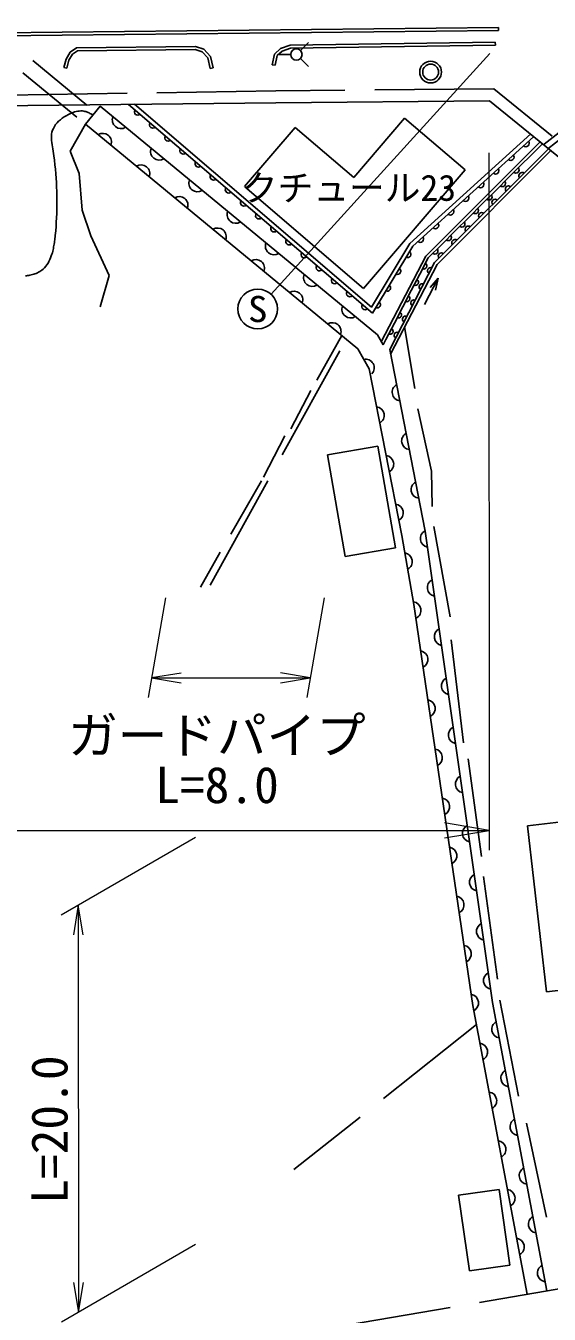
# Model space of a CAD drawing. Units: millimetres, scale not verified. Extents: x 40000 to 680000, y 20000 to 380000.
# Drawn here: x 371663 to 398054, y 231108 to 296040 of the extents above; entities that cross this region are included whole.
import ezdxf
from ezdxf.enums import TextEntityAlignment as Align

# ---------------------------------------------------------------- set-up
doc = ezdxf.new("R2010")
doc.units = ezdxf.units.MM
doc.header["$LTSCALE"] = 1000
doc.linetypes.add('DASHED', pattern=[7.5, 6, -1.5])
for name, color, linetype, lineweight in [('M-BGD', 7, 'Continuous', 25), ('M-BGD-EXST', 7, 'Continuous', 25), ('M-STR-HTXT', 7, 'Continuous', 13), ('M-STR-STRC', 7, 'Continuous', 25)]:
    doc.layers.add(name, color=color, linetype=linetype, lineweight=lineweight)
doc.styles.add('ＭＳ ゴシック', font='')
doc.styles.get('ＭＳ ゴシック').set_extended_font_data('MS Gothic')

# ---------------------------------------------------------------- blocks, each defined once
blk = doc.blocks.new('open_arrow')
at = {"color": 0, "linetype": 'Continuous', "lineweight": -2}
blk.add_lwpolyline([(7.5, 1.25), (0, 0), (7.5, -1.25)], dxfattribs=at)

msp = doc.modelspace()

# ---------------------------------------------------------------- linework, layer by layer
at = {"layer": 'M-BGD', "linetype": 'DASHED'}
for p, q in [((354662, 308620), (374746, 292043)), ((354161, 307996), (374237, 291426)), ((397794, 290074), (415272, 303685)), ((397978, 289838), (415457, 303448)), ((384268, 292753), (364781, 292456)), ((373905, 289728), (374670, 291083)), ((374362, 288599), (373905, 289728)), ((374515, 286753), (374362, 288599)), ((374950, 285451), (374515, 286753)), ((375863, 283453), (374950, 285451)), ((375407, 281868), (375863, 283453)), ((380959, 267850), (387818, 280244)), ((394389, 245708), (385183, 238395)), ((415244, 235235), (383344, 229792))]:
    msp.add_line(p, q, dxfattribs=at)
at = {"layer": 'M-BGD'}
for p, q in [((374215, 294932), (373909, 294714)), ((380228, 294996), (374215, 294932)), ((380204, 294846), (374264, 294783)), ((380564, 294723), (380204, 294846)), ((380649, 294853), (380228, 294996)), ((380977, 294489), (380649, 294853)), ((384508, 294891), (384196, 294616)), ((384986, 295062), (384508, 294891)), ((385013, 294913), (384586, 294760)), ((395336, 295218), (384986, 295062)), ((395338, 295068), (385013, 294913)), ((395336, 295218), (395338, 295068)), ((373704, 294358), (373586, 293941)), ((373909, 294714), (373704, 294358)), ((373843, 294299), (373730, 293900)), ((374023, 294611), (373843, 294299)), ((374264, 294783), (374023, 294611)), ((380840, 294417), (380564, 294723)), ((380964, 293891), (380840, 294417)), ((381110, 293925), (380977, 294489)), ((384196, 294616), (384084, 294079)), ((384333, 294536), (384231, 294048)), ((384586, 294760), (384333, 294536)), ((373586, 293941), (373730, 293900)), ((380964, 293891), (381110, 293925)), ((384084, 294079), (384231, 294048)), ((384274, 292153), (364785, 291957)), ((374670, 291083), (375412, 291984)), ((375412, 291984), (389391, 280459)), ((389136, 281555), (376842, 292078)), ((374670, 291083), (388411, 279755)), ((385250, 290919), (382694, 287932)), ((385250, 290919), (388204, 288391)), ((390765, 291384), (388204, 288391)), ((393811, 288776), (390765, 291384)), ((396037, 288426), (397711, 290098)), ((393811, 288776), (388693, 282797)), ((396037, 288426), (395356, 287746)), ((382704, 287923), (388693, 282797)), ((395356, 287746), (394675, 287065)), ((394675, 287065), (393994, 286385)), ((393994, 286385), (393313, 285705)), ((393313, 285705), (392632, 285024)), ((392632, 285024), (391951, 284344)), ((391951, 284344), (391525, 283521)), ((391525, 283521), (391098, 282699)), ((392462, 283318), (391771, 281986)), ((392462, 283318), (392052, 282854)), ((392462, 283318), (392319, 282716)), ((391098, 282699), (390672, 281876)), ((390672, 281876), (390245, 281053)), ((390245, 281053), (389819, 280230)), ((390765, 280861), (391284, 277760)), ((386330, 278176), (387590, 280431)), ((389391, 280459), (389676, 279955)), ((389819, 280230), (389676, 279955)), ((388411, 279755), (388980, 278750)), ((390011, 279731), (391797, 270576)), ((388980, 278750), (390619, 270346)), ((385028, 275731), (386030, 277662)), ((391426, 276728), (392111, 273595)), ((383650, 273298), (384727, 275367)), ((386869, 274409), (389405, 274853)), ((389405, 274853), (390302, 269731)), ((386869, 274409), (387766, 269287)), ((392111, 273595), (392151, 271816)), ((381996, 270413), (383550, 273110)), ((392232, 270813), (393057, 266252)), ((391232, 266876), (390619, 270346)), ((391797, 270576), (395197, 246824)), ((380481, 267742), (381470, 269510)), ((387766, 269287), (390302, 269731)), ((394210, 246659), (391232, 266876)), ((393102, 265100), (393729, 259902)), ((393971, 259096), (394639, 254180)), ((396959, 255729), (403743, 256503)), ((396959, 255729), (397914, 247359)), ((394740, 253173), (395448, 247995)), ((397914, 247359), (404698, 248134)), ((397929, 232281), (395197, 246824)), ((395561, 246936), (396512, 242095)), ((396943, 232113), (394210, 246659)), ((396900, 240739), (397910, 235995)), ((393479, 237104), (395525, 237398)), ((393479, 237104), (394026, 233290)), ((395525, 237398), (396072, 233584)), ((394026, 233290), (396072, 233584))]:
    msp.add_line(p, q, dxfattribs=at)
at = {"layer": 'M-BGD', "linetype": 'DASHED'}
msp.add_lwpolyline([(404023, 285747), (395255, 292865), (384268, 292753)], dxfattribs=at)
at = {"layer": 'M-BGD'}
for points in [[(404159, 284863), (395045, 292263), (384274, 292153)], [(371645, 283441), (371700, 283446), (371755, 283453), (371810, 283461), (371865, 283471), (371932, 283485), (371997, 283501), (372062, 283519), (372126, 283540), (372189, 283563), (372250, 283588), (372310, 283616), (372368, 283648), (372423, 283682), (372476, 283720), (372549, 283780), (372616, 283847), (372677, 283920), (372734, 283998), (372787, 284080), (372834, 284166), (372877, 284255), (372916, 284346), (372951, 284438), (372982, 284531), (373003, 284604), (373022, 284676), (373040, 284748), (373055, 284821), (373070, 284893), (373083, 284966), (373094, 285038), (373105, 285111), (373115, 285184), (373124, 285257), (373150, 285477), (373171, 285698), (373189, 285919), (373204, 286141), (373215, 286364), (373223, 286586), (373229, 286808), (373231, 287030), (373231, 287251), (373228, 287472), (373223, 287695), (373216, 287917), (373205, 288140), (373192, 288362), (373176, 288584), (373156, 288808), (373132, 289033), (373105, 289260), (373074, 289489), (373038, 289721), (373021, 289830), (373003, 289939), (372987, 290048), (372973, 290157), (372964, 290264), (372959, 290370), (372960, 290475), (372969, 290577), (372986, 290676), (373014, 290772), (373054, 290871), (373107, 290966), (373169, 291057), (373242, 291144), (373322, 291226), (373410, 291303), (373504, 291376), (373603, 291444), (373707, 291507), (373813, 291565), (373891, 291603), (373969, 291637), (374047, 291669), (374127, 291695), (374206, 291717), (374285, 291734), (374364, 291744), (374443, 291748), (374520, 291745), (374597, 291735), (374641, 291725), (374684, 291713), (374727, 291698), (374770, 291682), (374813, 291664), (374855, 291645), (374897, 291625), (374940, 291604), (374982, 291582), (375024, 291560)], [(377146, 292081), (389087, 281860), (391029, 285065), (397131, 290595)], [(397266, 290447), (391185, 284936), (389136, 281555)], [(389588, 280111), (391829, 284434), (397594, 290193)], [(390011, 279731), (392278, 284105), (398023, 289845)], [(390057, 279495), (392400, 284015), (398140, 289750)]]:
    msp.add_lwpolyline(points, dxfattribs=at)
for radius in [550, 400]:
    msp.add_circle((392074, 293706), radius, dxfattribs=at)
for centre, radius, start, end in [((377309, 291703), 169, 145.76945, 313.10606), ((376465, 291296), 439, 158.98921, 302.00476), ((378073, 291049), 169, 145.76867, 313.10629), ((375546, 290181), 439, 338.98922, 122.00476), ((378837, 290395), 169, 145.76945, 313.10606), ((378394, 289706), 439, 158.98921, 302.00476), ((379600, 289741), 169, 145.76867, 313.10629), ((396870, 290119), 172, 229.65793, 34.71324), ((377475, 288590), 439, 338.98922, 122.00476), ((380364, 289088), 169, 145.76945, 313.10606), ((396110, 289430), 172, 229.65793, 34.71324), ((381128, 288434), 169, 145.76867, 313.10629), ((395350, 288741), 172, 229.65793, 34.71324), ((396370, 288774), 161, 228.81921, 41.12353), ((396680, 288489), 160, 48.41866, 221.52553), ((380323, 288115), 439, 158.98921, 302.00476), ((381892, 287780), 169, 145.76945, 313.10606), ((394590, 288053), 172, 229.65793, 34.71324), ((395689, 288093), 161, 228.82136, 41.12373), ((396004, 287814), 160, 48.41866, 221.52553), ((379404, 287000), 439, 338.98922, 122.00476), ((382656, 287126), 169, 145.76867, 313.10629), ((393830, 287364), 172, 229.65793, 34.71324), ((395008, 287413), 161, 228.82136, 41.12373), ((395328, 287138), 160, 48.42021, 221.52469), ((382252, 286525), 439, 158.98921, 302.00476), ((383419, 286472), 169, 145.76945, 313.10606), ((393070, 286675), 172, 229.65793, 34.71324), ((394327, 286733), 161, 228.81847, 41.12427), ((394651, 286463), 160, 48.41947, 221.52544), ((381332, 285410), 439, 338.98922, 122.00476), ((384183, 285819), 169, 145.76903, 313.10431), ((392310, 285986), 172, 229.65793, 34.71324), ((393646, 286053), 161, 228.82136, 41.12373), ((393975, 285787), 160, 48.41866, 221.52553), ((384181, 284935), 439, 158.98921, 302.00476), ((384947, 285165), 169, 145.76945, 313.10606), ((391550, 285297), 172, 229.65793, 34.71324), ((392965, 285372), 161, 228.82136, 41.12373), ((393299, 285111), 160, 48.41866, 221.52553), ((385711, 284511), 169, 145.77041, 313.10347), ((390916, 284522), 166, 244.14409, 53.41648), ((392284, 284692), 161, 228.81847, 41.12427), ((392623, 284436), 160, 48.42021, 221.52469), ((383261, 283819), 439, 338.98922, 122.00476), ((386475, 283857), 169, 145.76945, 313.10606), ((390403, 283676), 166, 244.14409, 53.41648), ((391734, 283935), 154, 244.27281, 60.92128), ((392070, 283697), 153, 63.63056, 241.56412), ((386110, 283344), 439, 158.98921, 302.00476), ((387238, 283204), 169, 145.77185, 313.10366), ((391308, 283112), 154, 244.2746, 60.92135), ((385190, 282229), 439, 338.98922, 122.00476), ((388002, 282550), 169, 145.76945, 313.10606), ((389891, 282831), 166, 244.14409, 53.41648), ((391648, 282883), 153, 63.63085, 241.56196), ((388039, 281754), 439, 158.98921, 302.00476), ((388766, 281896), 169, 145.77125, 313.10426), ((389379, 281986), 166, 244.14409, 53.41648), ((390881, 282289), 154, 244.27281, 60.92128), ((391226, 282070), 153, 63.63074, 241.56393), ((390455, 281467), 154, 244.27281, 60.92128), ((390804, 281256), 153, 63.63056, 241.56412), ((387119, 280639), 439, 338.98922, 122.00476), ((390028, 280644), 154, 244.2746, 60.92135), ((390382, 280443), 153, 63.63056, 241.56412), ((388792, 278798), 439, 318.00488, 101.02043), ((390575, 277569), 439, 119.53252, 262.54807), ((389296, 276402), 439, 299.53252, 82.54807), ((391053, 275115), 439, 119.53252, 262.54807), ((389774, 273948), 439, 299.53252, 82.54807), ((391532, 272662), 439, 119.53252, 262.54807), ((390253, 271494), 439, 299.53252, 82.54807), ((391992, 270198), 439, 116.6376, 259.65315), ((390709, 269039), 439, 298.51267, 81.52822), ((392346, 267723), 439, 116.6376, 259.65315), ((391144, 266577), 439, 298.51267, 81.52822), ((392700, 265248), 439, 116.6376, 259.65315), ((391499, 264106), 439, 296.871, 79.88654), ((393055, 262773), 439, 116.6376, 259.65315), ((391864, 261633), 439, 296.871, 79.88654), ((393409, 260298), 439, 116.6376, 259.65315), ((392228, 259159), 439, 296.871, 79.88654), ((393763, 257824), 439, 116.6376, 259.65315), ((392592, 256686), 439, 296.871, 79.88654), ((394117, 255349), 439, 116.6376, 259.65315), ((392957, 254213), 439, 296.871, 79.88654), ((394471, 252874), 439, 116.6376, 259.65315), ((393321, 251739), 439, 296.871, 79.88654), ((394826, 250399), 439, 116.6376, 259.65315), ((393685, 249266), 439, 296.871, 79.88654), ((395180, 247925), 439, 116.6376, 259.65315), ((394050, 246793), 439, 296.871, 79.88654), ((395594, 245466), 439, 119.13364, 262.14919), ((394506, 244329), 439, 299.13364, 82.14919), ((396055, 243009), 439, 119.13364, 262.14919), ((394968, 241872), 439, 299.13364, 82.14919), ((396517, 240552), 439, 119.13364, 262.14919), ((395429, 239415), 439, 299.13364, 82.14919), ((396979, 238095), 439, 119.13364, 262.14919), ((395891, 236958), 439, 299.13364, 82.14919), ((397440, 235638), 439, 119.13364, 262.14919), ((396353, 234501), 439, 299.13364, 82.14919), ((397902, 233181), 439, 119.13364, 262.14919)]:
    msp.add_arc(centre, radius, start, end, dxfattribs=at)
at = {"layer": 'M-BGD-EXST'}
for p, q in [((385508, 294796), (385913, 295201)), ((384030, 282507), (395059, 294635)), ((385019, 294593), (384446, 294593)), ((385508, 294391), (385914, 293986))]:
    msp.add_line(p, q, dxfattribs=at)
for centre, radius in [((385306, 294593), 286), ((383357, 281767), 1000)]:
    msp.add_circle(centre, radius, dxfattribs=at)
at = {"layer": 'M-STR-HTXT'}
for p, q in [((395008, 289638), (395027, 254492)), ((378714, 267211), (377831, 262187)), ((386714, 267215), (385831, 262191)), ((378004, 263172), (386004, 263176)), ((300851, 255442), (395026, 255492)), ((380214, 255137), (373447, 251226)), ((374313, 251726), (374323, 231214)), ((380225, 234625), (373458, 230713))]:
    msp.add_line(p, q, dxfattribs=at)
at = {"layer": 'M-STR-STRC'}
for p, q in [((395498, 295951), (370338, 295677)), ((395500, 295801), (370339, 295527)), ((395498, 295951), (395500, 295801))]:
    msp.add_line(p, q, dxfattribs=at)

# ---------------------------------------------------------------- block references
at = {"layer": 'M-STR-HTXT', "xscale": 200, "yscale": 200}
msp.add_blockref('open_arrow', (378004, 263172), dxfattribs=at)
at = {"layer": 'M-STR-HTXT'}
for p, xscale, yscale, rotation in [((386004, 263176), 200, 200, 180), ((395026, 255492), 300, 300, 180), ((374313, 251726), 200, 200, 270), ((374323, 231214), 200, 200, 90)]:
    msp.add_blockref('open_arrow', p, dxfattribs=dict(at, xscale=xscale, yscale=yscale, rotation=rotation))

# ---------------------------------------------------------------- texts
at = {"layer": 'M-BGD-EXST', "style": 'ＭＳ ゴシック', "width": 1.1}
msp.add_text('S', height=1320, rotation=0.03, dxfattribs=at).set_placement((383357, 281767), align=Align.MIDDLE_CENTER)
at = {"layer": 'M-STR-HTXT', "style": 'ＭＳ ゴシック'}
for s, rotation, p in [('ガードパイプ', 0.03, (381303, 258815)), ('L=8.0', 0.03, (381305, 256315)), ('L=20.0', 90.03, (374319, 240412))]:
    msp.add_text(s, height=1833, rotation=rotation, dxfattribs=at).set_placement(p, align=Align.BOTTOM_CENTER)
at = {"layer": 'M-STR-STRC', "style": 'ＭＳ ゴシック'}
msp.add_text('クチュール23', height=1320, rotation=0.03, dxfattribs=at).set_placement((387958, 287874), align=Align.MIDDLE_CENTER)

doc.saveas('drawing.dxf')
